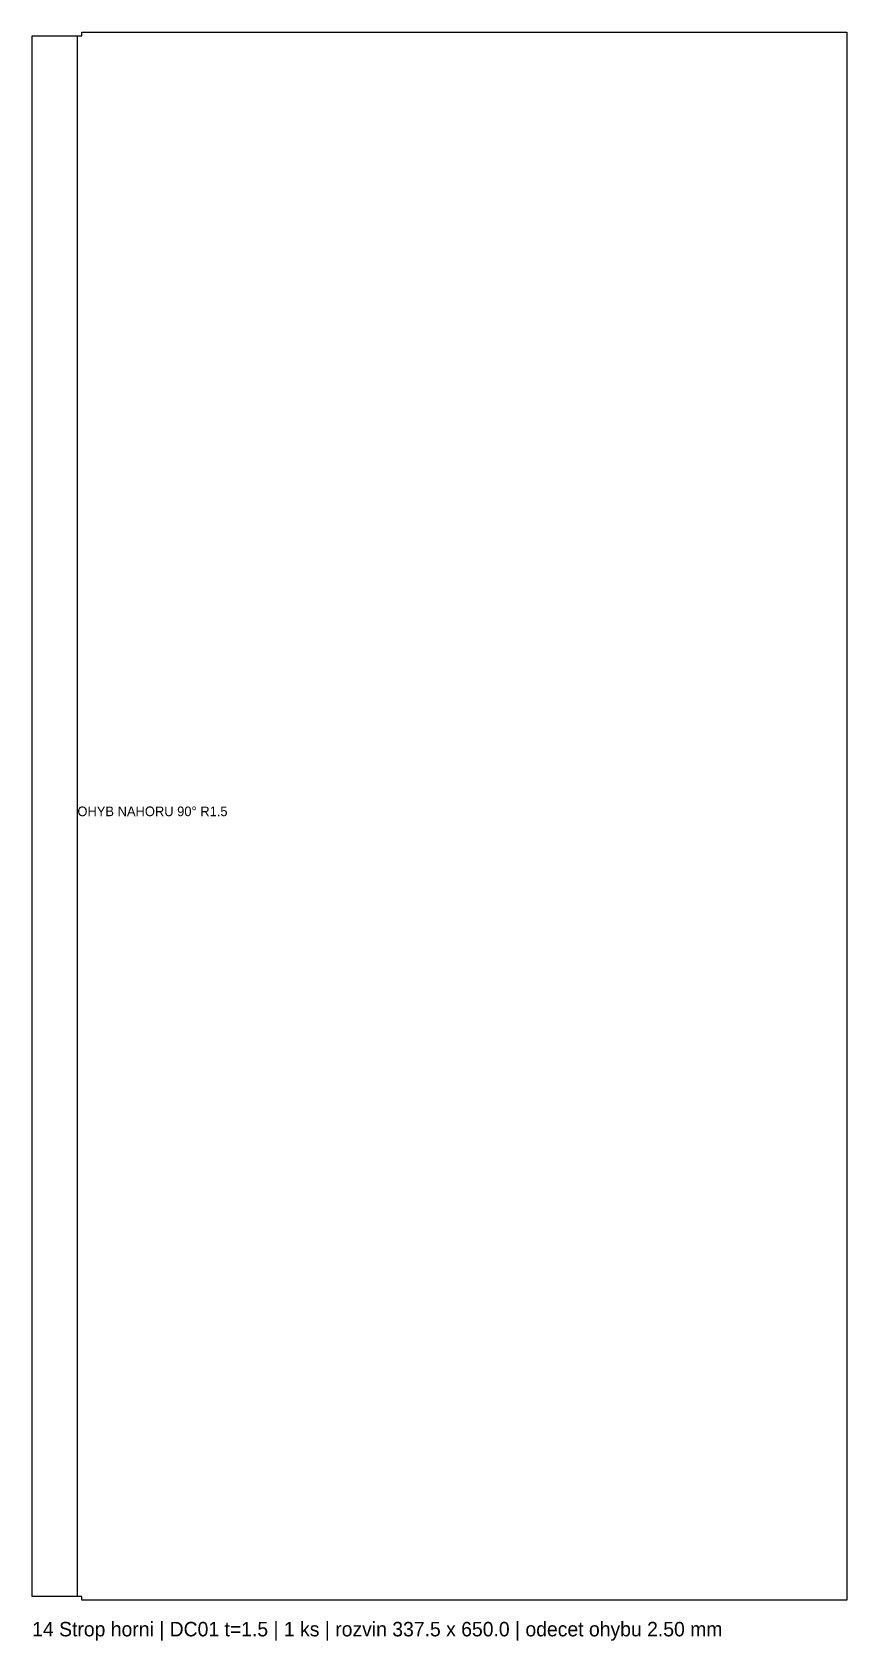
# Model space of a CAD drawing. Header units: millimetres. Extents: x 0 to 338, y -17 to 650.
import ezdxf

# ---------------------------------------------------------------- set-up
doc = ezdxf.new("R2010")
doc.units = ezdxf.units.MM
for name, color, linetype in [('BEND', 1, 'Continuous'), ('CUT', 7, 'CONTINUOUS'), ('TEXT', 3, 'CONTINUOUS')]:
    doc.layers.add(name, color=color, linetype=linetype)

msp = doc.modelspace()

# ---------------------------------------------------------------- linework, layer by layer
at = {"layer": 'BEND'}
msp.add_line((18.75, 1.5), (18.75, 648.5), dxfattribs=at)
at = {"layer": 'CUT'}
for p, q in [((0, 1.5), (0, 648.5)), ((0, 648.5), (20.5, 648.5)), ((20.5, 648.5), (20.5, 650)), ((20.5, 650), (337.5, 650)), ((337.5, 650), (337.5, 0)), ((20.5, 1.5), (0, 1.5)), ((20.5, 0), (20.5, 1.5)), ((337.5, 0), (20.5, 0))]:
    msp.add_line(p, q, dxfattribs=at)

# ---------------------------------------------------------------- texts
at = {"layer": 'TEXT'}
for s, height, p in [('OHYB NAHORU 90° R1.5', 4, (18.75, 325)), ('14 Strop horni | DC01 t=1.5 | 1 ks | rozvin 337.5 x 650.0 | odecet ohybu 2.50 mm', 6, (0, -15))]:
    msp.add_text(s, height=height, dxfattribs=at).set_placement(p)

doc.saveas('drawing.dxf')
